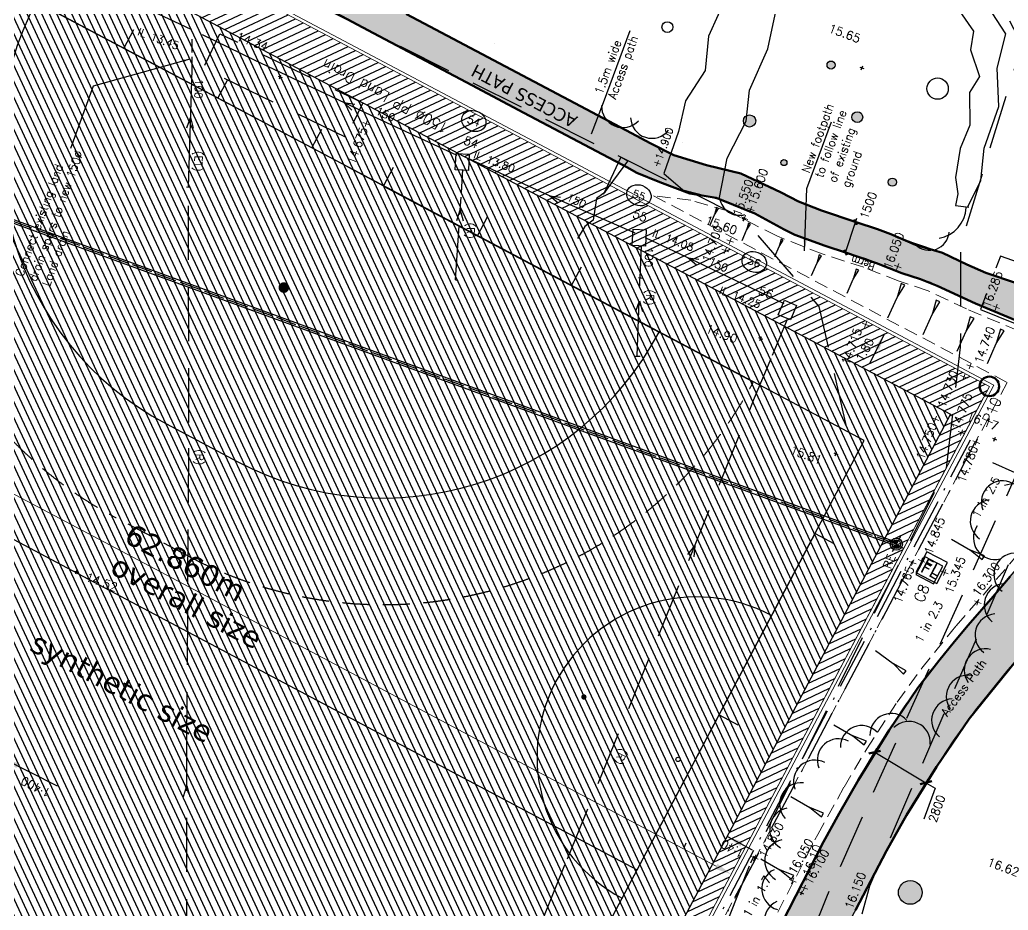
# Model space of a CAD drawing. Header units: millimetres. Extents: x 521005098 to 521837086, y 174609906 to 175681253.
# Drawn here: x 521425923 to 521472310, y 174721978 to 174763741 of the extents above; entities that cross this region are included whole.
import ezdxf
from ezdxf.enums import TextEntityAlignment as Align

# ---------------------------------------------------------------- set-up
doc = ezdxf.new("R2010")
doc.units = ezdxf.units.MM
doc.header["$LTSCALE"] = 200
doc.header["$PDSIZE"] = 200
for name, pattern in [('layout$0$ACAD_ISO02W100', [15, 12, -3]), ('layout$0$ACAD_ISO10W100', [18.5, 12, -3, 0.5, -3]), ('layout$0$DASHED', [19.05, 12.7, -6.35]), ('layout$0$HIDDEN', [9.525, 6.35, -3.175]), ('layout$0$survey$0$DASHED', [19.05, 12.7, -6.35])]:
    doc.linetypes.add(name, pattern=pattern)
for name, color, linetype in [('Gt Hatch', 8, 'Continuous'), ('layout$0$46', 1, 'Continuous'), ('layout$0$5-A-Side', 1, 'Continuous'), ('layout$0$CWAY-CHAN-PAD', 31, 'Continuous'), ('layout$0$ED-STORM', 3, 'Continuous'), ('layout$0$FL', 5, 'Continuous'), ('layout$0$GT Drain text', 3, 'Continuous'), ('layout$0$GT Landdrain', 150, 'layout$0$ACAD_ISO10W100'), ('layout$0$GT0-35TXT', 3, 'Continuous'), ('layout$0$HOCKEY', 7, 'Continuous'), ('layout$0$Kerb', 7, 'Continuous'), ('layout$0$MA-VERT-TP-LINES', 191, 'Continuous'), ('layout$0$PGM-BATTER-FILL', 8, 'Continuous'), ('layout$0$survey$0$DETAIL', 8, 'Continuous'), ('layout$0$survey$0$LEVEL', 8, 'Continuous'), ('layout$0$survey$0$MH_NUMBER', 8, 'Continuous'), ('layout$0$survey$0$SERVICE', 8, 'Continuous'), ('layout$0$survey$0$VEGETATION', 8, 'Continuous')]:
    doc.layers.add(name, color=color, linetype=linetype)
for name, color, linetype, lineweight in [('GT_Nfootpath', 2, 'Continuous', 50), ('layout$0$DIMENSIONS', 7, 'Continuous', 13), ('layout$0$Fenceline', 7, 'Continuous', 13), ('SETTING-OUT', 3, 'Continuous', 50)]:
    doc.layers.add(name, color=color, linetype=linetype, lineweight=lineweight)
doc.styles.add('GT1TO1', font='romans.shx', dxfattribs={"width": 0.95, "height": 2})
doc.styles.add('GT1TO200', font='romans.shx', dxfattribs={"width": 0.95, "height": 400})
doc.styles.add('layout$0$GT1T0250', font='romans.shx', dxfattribs={"width": 0.95, "height": 500})
doc.styles.add('layout$0$GT1TO200', font='romans.shx', dxfattribs={"width": 0.95, "height": 400})
doc.styles.add('layout$0$GTANYHEIGHT', font='romans.shx', dxfattribs={"width": 0.95})
doc.styles.add('layout$0$ROMAN', font='verdana.ttf')
doc.styles.add('layout$0$ROMANS', font='Romans.shx')
doc.styles.add('layout$0$survey$0$ROMANS', font='Romans.shx')
doc.dimstyles.new('GTDIM', dxfattribs={"dimscale": 200, "dimtxt": 400, "dimasz": 2, "dimexe": 1, "dimexo": 1, "dimgap": 1, "dimtad": 2, "dimtih": 1, "dimtoh": 1, "dimdec": 0, "dimzin": 0, "dimdsep": 46, "dimtxsty": 'GT1TO200', "dimblk1": 'OBLIQUE', "dimblk2": 'OBLIQUE', "dimsah": 1, "dimcen": 3.5, "dimclrd": 7, "dimclre": 7, "dimclrt": 3, "dimadec": 0, "dimazin": 0, "dimtfac": 1, "dimtdec": 0, "dimtofl": 0, "dimtmove": 0, "dimatfit": 3, "dimldrblk": 'OBLIQUE', "dimfxl": 1, "dimtolj": 1, "dimtzin": 0, "dimarcsym": 0})
doc.dimstyles.new('layout$0$NOTEARROW', dxfattribs={"dimscale": 250, "dimtxt": 2, "dimasz": 3, "dimexe": 1, "dimexo": 1, "dimgap": 1, "dimtad": 2, "dimtih": 1, "dimtoh": 1, "dimdec": 4, "dimzin": 0, "dimdsep": 46, "dimtxsty": 'layout$0$GTANYHEIGHT', "dimcen": 3.5, "dimclrd": 7, "dimclre": 7, "dimclrt": 3, "dimadec": 0, "dimazin": 0, "dimtfac": 1, "dimtdec": 4, "dimtofl": 0, "dimtmove": 0, "dimatfit": 3, "dimfxl": 1, "dimtolj": 1, "dimtzin": 0, "dimarcsym": 0})

# ---------------------------------------------------------------- blocks, each defined once
blk = doc.blocks.new('layout$0$S')
at = {"layer": 'layout$0$ED-STORM'}
blk.add_lwpolyline([(-0.5, 0.15), (0.001, 0), (-0.5, -0.151)], dxfattribs=at)
blk = doc.blocks.new('layout$0$RP200')
at = {"linetype": 'Continuous'}
h = blk.add_hatch(color=7, dxfattribs=at)
h.paths.add_polyline_path([(-203, 0, 0.315299), (-69, -190, 0.087489), (0, -203), (0, 0)])
h.paths.add_polyline_path([(69, 190, 0.087489), (0, 202), (0, 0), (202, 0, 0.315299)])
at = {"color": 7, "linetype": 'Continuous'}
for p, q in [((0, 405), (0, -405)), ((405, 0), (-405, 0))]:
    blk.add_line(p, q, dxfattribs=at)
at = {"color": 8, "linetype": 'Continuous'}
blk.add_circle((0, 0), 284, dxfattribs=at)
at = {"color": 3, "linetype": 'Continuous'}
blk.add_circle((0, 0), 202, dxfattribs=at)
blk = doc.blocks.new('A$C721B0600')
at = {"layer": 'SETTING-OUT', "color": 7, "const_width": 4.5}
for points in [[(0, 0), (-229, 629)], [(0, 0), (-629, -229)], [(0, 0), (629, 229)], [(0, 0), (229, -629)]]:
    blk.add_lwpolyline(points, dxfattribs=at)
at = {"layer": 'SETTING-OUT', "color": 7}
blk.add_circle((0, 0), 459, dxfattribs=at)
blk = doc.blocks.new('_OBLIQUE')
at = {"color": 0, "linetype": 'ByBlock'}
blk.add_line((-0.5, -0.5), (0.5, 0.5), dxfattribs=at)
blk = doc.blocks.new('*D26')
at = {"layer": 'DEFPOINTS', "color": 0, "transparency": 16777216}
for p in [(521465794, 174728970), (521468451, 174727957), (521468200, 174727536)]:
    blk.add_point(p, dxfattribs=at)
at = {"layer": 'SETTING-OUT', "color": 7, "lineweight": -2, "transparency": 16777216}
for p, q in [((521465897, 174729141), (521466148, 174729563)), ((521466045, 174729391), (521468451, 174727957)), ((521468302, 174727708), (521468553, 174728129)), ((521468879, 174727702), (521468352, 174726256)), ((521468451, 174727957), (521468879, 174727702))]:
    blk.add_line(p, q, dxfattribs=at)
at = {"layer": 'SETTING-OUT', "color": 7, "lineweight": -2, "transparency": 16777216, "xscale": 400, "yscale": 400, "zscale": 400}
for p, rotation in [((521466045, 174729391), 149.2058538081186), ((521468451, 174727957), 329.2058538081187)]:
    blk.add_blockref('_OBLIQUE', p, dxfattribs=dict(at, rotation=rotation))
at = {"layer": 'SETTING-OUT', "color": 3, "transparency": 16777216, "insert": (521468957, 174726748), "char_height": 400, "attachment_point": 5, "rotation": 70, "style": 'GT1TO200'}
blk.add_mtext('\\A1;2800', dxfattribs=at)
blk = doc.blocks.new('*D27')
at = {"layer": 'DEFPOINTS', "color": 0, "transparency": 16777216}
for p in [(521465009, 174754298), (521465147, 174754251), (521464528, 174752874)]:
    blk.add_point(p, dxfattribs=at)
at = {"layer": 'SETTING-OUT', "color": 7, "lineweight": -2, "transparency": 16777216}
for p, q in [((521464667, 174752827), (521465147, 174754251)), ((521465104, 174754266), (521465242, 174754219)), ((521465147, 174754251), (521465211, 174754441)), ((521464623, 174752842), (521464761, 174752795))]:
    blk.add_line(p, q, dxfattribs=at)
at = {"layer": 'SETTING-OUT', "color": 7, "lineweight": -2, "transparency": 16777216, "xscale": 200, "yscale": 200, "zscale": 200}
for p, rotation in [((521465147, 174754251), 71.3430599378584), ((521464667, 174752827), 251.3430599378584)]:
    blk.add_blockref('_OBLIQUE', p, dxfattribs=dict(at, rotation=rotation))
at = {"layer": 'SETTING-OUT', "color": 3, "transparency": 16777216, "insert": (521465747, 174755036), "char_height": 400, "attachment_point": 5, "rotation": 70, "style": 'GT1TO200'}
blk.add_mtext('\\A1;1500', dxfattribs=at)
blk = doc.blocks.new('layout')
at = {"layer": 'layout$0$survey$0$VEGETATION', "linetype": 'Continuous'}
h = blk.add_hatch(color=256, dxfattribs=at)
edge = h.paths.add_edge_path()
edge.add_arc((521463996.8, 174761617), 191, 0, 360)
edge = h.paths.add_edge_path()
edge.add_arc((521465228, 174759174.9), 254.6, 0, 360)
edge = h.paths.add_edge_path()
edge.add_arc((521466870.9, 174756126.1), 191, 0, 360)
edge = h.paths.add_edge_path()
edge.add_arc((521461782.5, 174757043), 143.2, 0, 360)
edge = h.paths.add_edge_path()
edge.add_arc((521460172.1, 174758995.1), 286.5, 0, 360)
h = blk.add_hatch(color=256, dxfattribs=at)
edge = h.paths.add_edge_path()
edge.add_arc((521467713.9, 174722812.7), 557, 0, 360)
at = {"layer": 'layout$0$46', "color": 6, "linetype": 'Continuous', "ltscale": 0.4}
for p, q in [((521467032.5, 174739069.2), (521402913.4, 174762498.9)), ((521467087.4, 174739219.5), (521402968.4, 174762649.2))]:
    blk.add_line(p, q, dxfattribs=at)
at = {"layer": 'layout$0$46', "color": 30, "linetype": 'layout$0$ACAD_ISO02W100', "ltscale": 0.4}
blk.add_line((521467059.9, 174739144.4), (521402940.9, 174762574.1), dxfattribs=at)
at = {"layer": 'layout$0$5-A-Side', "color": 7, "const_width": 125}
blk.add_lwpolyline([(521452450.8, 174731951.5, -1), (521452340.3, 174732010, -1)], format="xyb", close=True, dxfattribs=at)
at = {"layer": 'layout$0$5-A-Side', "color": 7}
blk.add_arc((521457699.8, 174729172.1), 7500, 62.11325, 242.08269, dxfattribs=at)
at = {"layer": 'layout$0$CWAY-CHAN-PAD', "color": 3, "ltscale": 0.4}
for points in [[(521473204.5, 174751216.3), (521471075, 174751936.4), (521469220.2, 174752813.2), (521467833.6, 174753274.6), (521466169.7, 174753923.4), (521464197.3, 174754555), (521462710.2, 174755096.2), (521461272, 174755835.9), (521459759.1, 174756533.8), (521458175.2, 174756921)], [(521473823.1, 174749157.1), (521470512.3, 174750543.3), (521468660.8, 174751418.4), (521467324, 174751863.4), (521465668.1, 174752509), (521463711.9, 174753135.4), (521462194.7, 174753687.6), (521460420.4, 174754652), (521458608.6, 174755395.6), (521457375.9, 174755591.8)], [(521463471.2, 174718728.1), (521466190.7, 174724019.8), (521467377, 174726155.9), (521468384.4, 174727846.3), (521469743.2, 174729929.8), (521470789.8, 174731378.3), (521472312.1, 174733256.3), (521473549.8, 174734660.3), (521475414.9, 174736846.5), (521477197, 174739398.1), (521478088, 174741183), (521478646.8, 174742966.9), (521478861.1, 174744779.3), (521478749.3, 174746437.8), (521478346.2, 174748004.9), (521477766.2, 174748899.5), (521476974.3, 174750324.6), (521473204.5, 174751216.3)], [(521460980.9, 174720007.9), (521463720.9, 174725339.8), (521464949.9, 174727552.7), (521466008.2, 174729328.4), (521467434.5, 174731515.3), (521468565.7, 174733081.1), (521470173.4, 174735064.5), (521471434.4, 174736494.9), (521473196.9, 174738560.7), (521474783.6, 174740832.7), (521475482.9, 174742233.5), (521475896.8, 174743554.9), (521476050, 174744850.1), (521475973.1, 174745991.1), (521475827.4, 174746557.3)]]:
    blk.add_lwpolyline(points, dxfattribs=at)
at = {"layer": 'layout$0$CWAY-CHAN-PAD', "color": 3}
for points in [[(521448719.3, 174761551, 15104.9), (521448495.3, 174761669, 15100.9), (521447612.3, 174762137, 15085.9), (521446728.3, 174762605, 15070.9), (521445844.3, 174763073, 15055.9), (521444961.3, 174763542, 15040.9), (521444077.3, 174764010, 15025.9), (521443193.3, 174764478, 15010.9), (521442309.3, 174764946, 14995.9), (521441426.3, 174765414, 14980.9), (521440542.3, 174765882, 14965.9), (521439658.3, 174766350, 14950.9), (521438775.3, 174766818, 14935.9), (521437891.3, 174767286, 14920.9), (521437007.3, 174767754, 14903.9), (521436124.3, 174768222, 14882.9), (521435240.3, 174768691, 14857.9), (521434778.9, 174768935.3, 14842.2)], [(521448399, 174760004.8, 15155), (521447818, 174760312.8, 15145), (521446934, 174760780.8, 15130), (521446050, 174761248.8, 15115), (521445167, 174761716.8, 15100), (521444283, 174762184.8, 15085), (521443399, 174762652.8, 15070), (521442516, 174763120.8, 15055), (521441632, 174763588.8, 15040), (521440748, 174764056.8, 15025), (521439865, 174764524.8, 15010), (521438981, 174764992.8, 14995), (521438097, 174765461.8, 14980), (521437214, 174765929.8, 14965), (521436330, 174766397.8, 14948), (521435446, 174766865.8, 14927), (521434562, 174767333.8, 14902), (521433992.3, 174767635.8, 14882.6)], [(521458175.2, 174756921, 0), (521458175.2, 174756921, 0), (521456915.4, 174757274.3, 15381), (521456396.5, 174757483.5, 15337), (521455513.5, 174757951.5, 15296), (521454629.5, 174758420.5, 15259), (521453745.5, 174758888.5, 15226), (521452862.5, 174759356.5, 15197), (521451978.5, 174759824.5, 15171), (521451094.5, 174760292.5, 15149), (521450211.5, 174760760.5, 15131), (521449327.5, 174761228.5, 15115), (521448667.5, 174761578.5, 15104)], [(521457375.9, 174755591.8, 0), (521457375.9, 174755591.8, 0), (521456521.4, 174755902.8, 15426), (521455531.9, 174756305, 15382), (521454887, 174756567.8, 15341), (521454003, 174757035.8, 15304), (521453120, 174757503.8, 15271), (521452236, 174757971.8, 15242), (521451352, 174758439.8, 15216), (521450469, 174758907.8, 15194), (521449585, 174759375.8, 15176), (521448701, 174759843.8, 15160), (521448399, 174760004.8, 15155)]]:
    blk.add_polyline3d(points, dxfattribs=at)
at = {"layer": 'layout$0$DIMENSIONS'}
for p, q in [((521404465.1, 174752707.9), (521458603.5, 174724040.6)), ((521471146.2, 174746018), (521459123.4, 174723312.7))]:
    blk.add_line(p, q, dxfattribs=at)
blk.add_solid([(521458665.9, 174724158.4), (521458541.2, 174723922.8), (521459310.5, 174723666.2)], dxfattribs=at)
at = {"layer": 'layout$0$ED-STORM', "linetype": 'layout$0$DASHED'}
for points in [[(521433961.9, 174763286.1), (521429624.4, 174765328.5), (521422470.8, 174768737.3), (521413586.2, 174773017.9), (521413571.4, 174773025.1)], [(521446647.5, 174755628.4), (521446718.8, 174756711.5)], [(521433687.3, 174708097.8), (521433763.4, 174716152.3), (521433762.9, 174729671.7), (521433859.4, 174744859.8), (521433836.5, 174755885)], [(521446366.8, 174751538.7), (521446580.1, 174754603.7), (521446634.3, 174755427.3)], [(521455016.2, 174751244.5), (521455028.9, 174751585.2)], [(521454895.1, 174747983.7), (521455009.6, 174751067.6)], [(521461242.3, 174748003.6), (521461952.6, 174749706.1)], [(521440094.4, 174696133.5), (521443323.8, 174704023.5), (521447653.4, 174714697.1), (521451623.2, 174724388.1), (521455892.1, 174734851.4), (521460407.7, 174746003.4), (521461180.4, 174747855.4)]]:
    blk.add_lwpolyline(points, dxfattribs=at)
at = {"layer": 'layout$0$ED-STORM'}
for points in [[(521446444.2, 174757380), (521442713.2, 174759113.8), (521436944.5, 174761842.6), (521434493.1, 174763037.5)], [(521434012.5, 174762201.5), (521434014.8, 174762839.3)], [(521433836.5, 174755885), (521433836.5, 174755909.7), (521434009.5, 174761391.5), (521434011.7, 174761997.8)], [(521454802.5, 174753730.4), (521450744.8, 174755502.7), (521446963.8, 174757233.1)], [(521433754.5, 174755907.2), (521433934.1, 174755895.6)], [(521455028.9, 174751585.2), (521455030.1, 174751618.3), (521455099, 174753151.1)], [(521461796.6, 174750417.8), (521458011.5, 174752225.5), (521455283.5, 174753521.9)], [(521446373.3, 174751541.7), (521446494.8, 174751518.9)], [(521454960.3, 174751649.3), (521455178.2, 174751623.7)], [(521454814.4, 174747970), (521455039.1, 174747963.4)]]:
    blk.add_lwpolyline(points, dxfattribs=at)
for centre in [(521447232.2, 174758992.5), (521454980.9, 174755510), (521460390.5, 174752380.9)]:
    blk.add_ellipse(centre, major_axis=(546.6, -203.5), ratio=0.8266745, dxfattribs=at)
at = {"layer": 'layout$0$Fenceline'}
for p, q in [((521415812.2, 174776167.1), (521451960.1, 174757026.1)), ((521415874.5, 174775964.3), (521448069.5, 174758916.5)), ((521448069.5, 174758916.5), (521455193.3, 174755144.3)), ((521451960.1, 174757026.1), (521471629.8, 174746610.7)), ((521471629.8, 174746610.7), (521446664, 174699462.6)), ((521471427, 174746548.3), (521423957, 174656900.8))]:
    blk.add_line(p, q, dxfattribs=at)
at = {"layer": 'layout$0$Fenceline', "linetype": 'layout$0$HIDDEN', "ltscale": 0.5}
blk.add_line((521472258.8, 174746730.2), (521447620, 174700199.6), dxfattribs=at)
for points in [[(521473668.6, 174748788.2), (521470349.5, 174750177.8), (521468511.6, 174751046.5), (521467188.1, 174751487), (521465534.3, 174752131.9), (521463582.4, 174752756.8), (521461446.6, 174753601.5), (521459134.9, 174754780.1), (521457410, 174755276), (521455668.6, 174755484.7), (521472258.8, 174746730.2)], [(521460625.1, 174720190.8), (521463368.1, 174725528.3), (521464603.2, 174727752.2), (521465668.7, 174729540.1), (521467104.6, 174731741.8), (521468248, 174733324.3), (521469867.9, 174735322.8), (521471132.2, 174736757), (521472880, 174738805.6), (521474438.9, 174741037.7), (521475110.7, 174742383.5), (521475504, 174743638.9), (521475648.4, 174744860.2), (521475576.5, 174745927.3), (521475440, 174746457.7)]]:
    blk.add_lwpolyline(points, dxfattribs=at)
at = {"layer": 'layout$0$Fenceline'}
blk.add_lwpolyline([(521455193.3, 174755144.3), (521471427, 174746548.3)], dxfattribs=at)
at = {"layer": 'layout$0$FL', "color": 3}
for points in [[(521468954.1, 174737309.2), (521469460.4, 174738285.8), (521468483.8, 174738792), (521467977.5, 174737815.4)], [(521467979.5, 174737727.5), (521468808, 174737288.8), (521469246.7, 174738117.3), (521468418.2, 174738556)]]:
    blk.add_lwpolyline(points, close=True, dxfattribs=at)
at = {"layer": 'layout$0$GT Landdrain'}
for p, q in [((521447167.3, 174699760.8), (521470544.8, 174744043.4)), ((521447388.4, 174699644), (521470765.9, 174743926.7))]:
    blk.add_line(p, q, dxfattribs=at)
at = {"layer": 'layout$0$HOCKEY'}
for p, q in [((521441311, 174756837.6), (521417069.7, 174769673.7)), ((521441311, 174756837.6), (521417073.3, 174769671.9)), ((521439623, 174757731.4), (521422275, 174766917.4)), ((521439623, 174757731.4), (521426693.8, 174764577.6)), ((521430803.2, 174762401.6), (521431271.2, 174763285.4)), ((521441311, 174756837.6), (521430803.2, 174762401.6)), ((521435221.9, 174760061.8), (521435689.9, 174760945.6)), ((521441311, 174756837.6), (521435221.9, 174760061.8)), ((521439623, 174757731.4), (521440091, 174758615.1)), ((521441311, 174756837.6), (521439623, 174757731.4)), ((521441311, 174756837.6), (521451818.7, 174751273.5)), ((521441311, 174756837.6), (521447400, 174753613.3)), ((521465552.2, 174744001.4), (521441311, 174756837.6)), ((521442998.9, 174755943.8), (521443466.9, 174756827.5)), ((521442998.9, 174755943.8), (521455928.2, 174749097.5)), ((521442998.9, 174755943.8), (521460346.9, 174746757.7)), ((521447400, 174753613.3), (521447868, 174754497.1)), ((521451818.7, 174751273.5), (521452286.7, 174752157.3)), ((521406409.6, 174749541.9), (521430650.8, 174736705.8)), ((521432776.7, 174744802.1), (521436152.7, 174743014.5)), ((521444157, 174703596.4), (521465552.2, 174744001.4)), ((521444157, 174703596.4), (521463249.8, 174739653.3)), ((521463249.8, 174739653.3), (521464133.6, 174739185.4)), ((521430650.8, 174736705.8), (521454892.1, 174723869.6)), ((521444157, 174703596.4), (521458743.4, 174731142.8)), ((521458743.4, 174731142.8), (521459627.1, 174730674.9))]:
    blk.add_line(p, q, dxfattribs=at)
at = {"layer": 'layout$0$HOCKEY', "linetype": 'layout$0$HIDDEN'}
blk.add_line((521433812.9, 174738595.8), (521430436.9, 174740383.4), dxfattribs=at)
at = {"layer": 'layout$0$HOCKEY', "const_width": 250}
blk.add_lwpolyline([(521438374.5, 174751292, 1), (521438257.5, 174751071.1, 1)], format="xyb", close=True, dxfattribs=at)
at = {"layer": 'layout$0$HOCKEY', "linetype": 'layout$0$HIDDEN'}
for centre, start, end in [((521439623, 174757731.4), 152.09797, 242.09797), ((521442998.9, 174755943.8), 242.09797, 332.09797)]:
    blk.add_arc(centre, 19630, start, end, dxfattribs=at)
at = {"layer": 'layout$0$HOCKEY'}
for centre, start, end in [((521439623, 174757731.4), 152.09797, 242.09797), ((521442998.9, 174755943.8), 242.09797, 332.09797)]:
    blk.add_arc(centre, 14630, start, end, dxfattribs=at)
at = {"layer": 'layout$0$Kerb'}
blk.add_lwpolyline([(521415822.4, 174773728.9), (521469607.3, 174745248.8), (521424009.2, 174659136.2), (521370224.2, 174687616.4)], close=True, dxfattribs=at)
at = {"layer": 'layout$0$MA-VERT-TP-LINES', "color": 191}
for p, q in [((521448193.5, 174762645, 15104), (521448193.5, 174762645)), ((521457030.6, 174757964.1, 15435), (521457030.6, 174757964.1)), ((521470260.3, 174750897.4, 16185), (521470260.3, 174750897.4))]:
    blk.add_line(p, q, dxfattribs=at)
at = {"layer": 'layout$0$PGM-BATTER-FILL', "color": 7}
for points in [[(521458318.9, 174754125.1, -286), (521458526.4, 174754596.8, -114.5), (521458710.8, 174754890.8, 0), (521458619.4, 174754931.2, 0), (521458526.4, 174754596.8, -114.5)], [(521459819.9, 174753396.7, -286), (521460027.5, 174753868.3, -114.5), (521460211.9, 174754162.3, 0), (521460120.5, 174754202.8, 0), (521460027.5, 174753868.3, -114.5)], [(521461352.2, 174752637.8, -286), (521461559.7, 174753109.5, -114.5), (521461744.1, 174753403.4, 0), (521461652.7, 174753443.9, 0), (521461559.7, 174753109.5, -114.5)], [(521463072.4, 174751748.4, -343.2), (521463321.5, 174752314.4, -137.4), (521463542.8, 174752667.2, 0), (521463433.1, 174752715.7, 0), (521463321.5, 174752314.4, -137.4)], [(521464748.4, 174750921.7, -400.4), (521465039, 174751582.1, -160.3), (521465297.2, 174751993.6, 0), (521465169.2, 174752050.2, 0), (521465039, 174751582.1, -160.3)], [(521466667.4, 174749769.2, -572), (521467090.7, 174750708.9, -229), (521467464.6, 174751293.6, 0), (521467282.5, 174751376.1, 0), (521467090.7, 174750708.9, -229)], [(521468314.3, 174748983.8, -572), (521468735.3, 174749924.5, -229), (521469107.8, 174750510.1, 0), (521468925.5, 174750592.2, 0), (521468735.3, 174749924.5, -229)], [(521469912.1, 174748197.8, -572), (521470333.1, 174749138.5, -229), (521470705.6, 174749724.1, 0), (521470523.3, 174749806.2, 0), (521470333.1, 174749138.5, -229)], [(521471330.6, 174747624, -572), (521471751.6, 174748564.8, -229), (521472124.1, 174749150.4, 0), (521471941.8, 174749232.4, 0), (521471751.6, 174748564.8, -229)], [(521471576.3, 174742971.7, -572), (521472625.3, 174742514.4, -229), (521473670.3, 174741871, 0), (521473824.9, 174742242.7, 0), (521472625.3, 174742514.4, -229)], [(521469654.9, 174739375.5, -572), (521470547.2, 174738859.6, -229), (521471091.2, 174738428.6, 0), (521471191.6, 174738601.5, 0), (521470547.2, 174738859.6, -229)], [(521466087.9, 174734165.1, -572), (521466908.8, 174733541.9, -229), (521467394.8, 174733046.4, 0), (521467516, 174733205.4, 0), (521466908.8, 174733541.9, -229)], [(521464120.3, 174730679.3, -4340), (521465012.6, 174730163.4, -3997), (521465556.6, 174729732.4, -3768), (521465657, 174729905.3, -3768), (521465012.6, 174730163.4, -3997)], [(521462110.4, 174727309.8, -4340), (521463002.6, 174726793.9, -3997), (521463546.6, 174726362.9, -3768), (521463647.1, 174726535.8, -3768), (521463002.6, 174726793.9, -3997)], [(521460705.6, 174724381.7, -4340), (521461597.9, 174723865.8, -3997), (521462141.9, 174723434.8, -3768), (521462242.3, 174723607.7, -3768), (521461597.9, 174723865.8, -3997)]]:
    blk.add_polyline3d(points, dxfattribs=at)
at = {"layer": 'layout$0$survey$0$DETAIL', "linetype": 'layout$0$survey$0$DASHED', "flags": 128}
for points in [[(521447950.7, 174861174.8), (521443307.6, 174843072.3), (521447912.9, 174832365.5), (521457487.5, 174825108.8), (521462425.9, 174818160.3), (521464018, 174813695.1), (521465391.8, 174805449.9), (521465674.4, 174803279.3), (521466315.2, 174793616.9), (521467613.8, 174780683.5), (521469669.6, 174773601.3), (521470248.6, 174767739.4), (521472943.9, 174762585.3), (521470071, 174753193), (521470061.4, 174748387.3), (521469385.4, 174742676.9), (521460221.3, 174724191.9)], [(521464718, 174744672.5), (521463433, 174750300.6), (521459902.6, 174754407), (521440382.5, 174764192.2), (521423473.2, 174772518.7)], [(521473777, 174752015.6), (521471946.4, 174752651.1), (521471011.4, 174750159.9), (521472806.4, 174749422.7)], [(521474824.2, 174747188.6), (521463779, 174722594.1), (521453413.4, 174696780.8), (521445105.6, 174672362.2), (521442396.1, 174661510)], [(521475645.6, 174691023.2), (521469656, 174693676.4), (521466080.3, 174695347.3), (521464578.7, 174695414.3), (521462892, 174693926.2), (521461550.2, 174691529), (521459349.3, 174689942.5), (521456561.2, 174689959.9), (521454858.8, 174691119.8), (521460316.8, 174702774.7), (521465811.4, 174723125.7), (521472596.9, 174738823.8), (521473348.1, 174741183.1), (521474209.2, 174744545.6), (521474824.2, 174747188.6)], [(521460159.9, 174724047.4), (521449794.3, 174698234), (521441413.5, 174673618.4), (521438612.2, 174662454.8), (521438669.9, 174655553.6)]]:
    blk.add_lwpolyline(points, dxfattribs=at)
blk.add_lwpolyline([(521441245.1, 174758222.5), (521434535.5, 174761460.4), (521435317.8, 174763081.5), (521442027.4, 174759843.6)], close=True, dxfattribs=at)
at = {"layer": 'layout$0$survey$0$DETAIL', "flags": 128}
blk.add_lwpolyline([(521453319.9, 174755560.6), (521454462.2, 174757103), (521454134.2, 174757298.6)], close=True, dxfattribs=at)
blk.add_lwpolyline([(521453411.6, 174755684.4), (521453395.8, 174755657.8), (521452991.2, 174755352.4), (521452838.1, 174754349.9), (521452433.4, 174754044.2), (521452094.1, 174753475.4)], dxfattribs=at)
at = {"layer": 'layout$0$survey$0$DETAIL', "linetype": 'Continuous'}
blk.add_circle((521468994.9, 174760512), 500, dxfattribs=at)
at = {"layer": 'layout$0$survey$0$LEVEL', "flags": 128}
for points in [[(521465350.9, 174761522.7), (521465538.3, 174761452.9)], [(521465409.7, 174761394.1), (521465479.5, 174761581.5)], [(521438053.2, 174761101.7), (521438240.7, 174761031.9)], [(521438112.1, 174760973.1), (521438181.9, 174761160.5)], [(521459867.7, 174754313.3), (521459937.5, 174754500.7)], [(521459808.9, 174754441.9), (521459996.3, 174754372.1)], [(521460595.3, 174748832), (521460782.7, 174748762.2)], [(521460654.1, 174748703.4), (521460723.9, 174748890.8)], [(521471578.3, 174744113), (521471765.7, 174744043.2)], [(521471637.1, 174743984.4), (521471706.9, 174744171.8)], [(521464130.2, 174743424.6), (521464317.7, 174743354.8)], [(521464189.1, 174743296), (521464258.9, 174743483.4)], [(521428494.4, 174737884.6), (521428681.8, 174737814.8)], [(521428553.2, 174737756), (521428623, 174737943.4)], [(521457124.8, 174724954), (521457194.6, 174725141.5)], [(521462520, 174722822.9), (521462707.5, 174722753.1)], [(521462578.9, 174722694.3), (521462648.7, 174722881.7)]]:
    blk.add_lwpolyline(points, dxfattribs=at)
at = {"layer": 'layout$0$survey$0$SERVICE', "linetype": 'Continuous', "flags": 128}
for points in [[(521446981, 174756672.7), (521446361.5, 174756699.7), (521446395, 174757469), (521447014.5, 174757442)], [(521455287.6, 174753125.6), (521454668.2, 174753152.5), (521454701.7, 174753921.8), (521455321.1, 174753894.8)], [(521462093.1, 174749664.6), (521461520.6, 174749902.8), (521461804.9, 174750586), (521462377.3, 174750347.8)]]:
    blk.add_lwpolyline(points, close=True, dxfattribs=at)
at = {"layer": 'layout$0$survey$0$SERVICE', "linetype": 'Continuous'}
blk.add_circle((521456814.9, 174729051.3), 100, dxfattribs=at)
at = {"layer": 'layout$0$survey$0$VEGETATION', "linetype": 'Continuous', "flags": 128}
for points in [[(521470406.7, 174754960.8), (521471018.1, 174756206.8), (521471186.8, 174757715.9), (521471866.5, 174759673.4), (521471797.3, 174761467.6), (521472202.9, 174763084.9), (521471358.7, 174764381.8)], [(521459152.2, 174764997.1), (521458251.7, 174762974.5), (521458094, 174761363), (521457170.4, 174759938.6), (521456829, 174758493.7), (521456149.3, 174756536.3), (521457040.7, 174755762.3), (521458745.3, 174755324), (521459117.8, 174757248.5), (521460008.4, 174758980.1), (521460161, 174760446), (521461029.4, 174762382.3), (521461567.6, 174764883.7)], [(521470038.5, 174764136.5), (521470677, 174763211), (521470544.4, 174762327.1), (521470968.1, 174761088.6), (521470490.2, 174760333.2), (521470510.2, 174758803), (521470049.4, 174757697.4), (521469842.5, 174756349.8), (521469946.9, 174755574.1), (521469840.5, 174755024.3), (521470457.9, 174754952.9)]]:
    blk.add_lwpolyline(points, dxfattribs=at)
at = {"layer": 'layout$0$survey$0$VEGETATION', "linetype": 'Continuous'}
for centre, radius in [((521456315.7, 174763398.1), 254.6), ((521463996.8, 174761617), 191), ((521460172.1, 174758995.1), 286.5), ((521465228, 174759174.9), 254.6), ((521461782.5, 174757043), 143.2), ((521466870.9, 174756126.1), 191), ((521467713.9, 174722812.7), 557)]:
    blk.add_circle(centre, radius, dxfattribs=at)
for centre, radius, start, end in [((521454225, 174759682.3), 1000, 177.65184, 316.92358), ((521455589.5, 174759181.2), 1000, 182.42918, 321.70091), ((521459694.3, 174755496.7), 926.3, 188.1502, 285.96079), ((521468788.9, 174755026.7), 1557.8, 280.36006, 356.60302), ((521468611.6, 174753867.2), 936.9, 226.2184, 354.58184), ((521472048.7, 174741117.3), 1000, 61.8542, 201.12593), ((521472707.1, 174739881.3), 2097.2, 44.42074, 105.68918), ((521471528.8, 174740227.1), 1000, 96.527, 235.79873), ((521471676.9, 174739430), 1000, 145.26218, 284.53391), ((521472633.9, 174737725), 1000, 92.73548, 232.00721), ((521472179.4, 174736294.9), 1000, 92.73548, 232.00721), ((521471751.5, 174734876.6), 1000, 94.34246, 233.61419), ((521471247.1, 174733241.8), 1000, 76.19682, 215.46855), ((521470404.3, 174732000.3), 1000, 76.19682, 215.46855), ((521469716, 174730887.5), 1000, 91.88375, 231.15548), ((521466822.3, 174730205.7), 1000, 42.57051, 181.84224), ((521465433, 174729638.6), 1000, 42.57051, 181.84224), ((521467652.2, 174729833.9), 1000, 355.54507, 134.8168), ((521464349.5, 174729017.9), 1000, 62.28085, 201.55258), ((521463232.9, 174728015.5), 1000, 62.28085, 201.55258), ((521462581.2, 174726956.3), 1000, 82.81183, 222.08356), ((521462115.4, 174725780.4), 1000, 101.44442, 240.71615), ((521461882.7, 174724298), 1000, 101.44442, 240.71615), ((521461744.7, 174722973.2), 1000, 115.15562, 254.42735), ((521461870.1, 174721477.8), 1000, 115.15562, 254.42735)]:
    blk.add_arc(centre, radius, start, end, dxfattribs=at)
at = {"layer": 'layout$0$46', "color": 6, "ltscale": 0.4, "rotation": 61.24273223335693}
blk.add_blockref('layout$0$RP200', (521467059.9, 174739144.4), dxfattribs=at)
at = {"layer": 'layout$0$ED-STORM', "linetype": 'Continuous'}
for p, xscale, yscale, zscale, rotation in [((521441127.9, 174759863.7), 1000.000000023483, 1000, 1000, 153.4906227128781), ((521433939, 174759158.7), 999.9999999979246, 999.9999999979246, 999.9999999979246, 86.96176904136038), ((521450787.4, 174755484), 999.9999999914787, 999.9999999914787, 999.9999999914787, 156.4628641925057), ((521446594.4, 174754821.1), 1000.000000013495, 1000, 1000, 87.94886773378114), ((521457277.8, 174752574.2), 1000.000000006155, 1000.000000006155, 1000.000000006155, 155.9962943161653), ((521455000.2, 174750564.5), 999.9999999878398, 1000, 1000, 89.03313366353949), ((521457602.1, 174739074.5), 999.9999999861755, 1000, 1000, 68.30439077621247), ((521433763, 174727807.2), 1000.000000014213, 1000, 1000, 89.54304245458658)]:
    blk.add_blockref('layout$0$S', p, dxfattribs=dict(at, xscale=xscale, yscale=yscale, zscale=zscale, rotation=rotation))
at = {"layer": 'layout$0$DIMENSIONS', "char_height": 1000, "attachment_point": 5, "rotation": 332.09797, "style": 'layout$0$ROMAN'}
for s, insert in [('62.860m', (521433689.8, 174738277.1)), ('overall size', (521433749.3, 174736442.1)), ('synthetic size', (521430651.4, 174732307))]:
    blk.add_mtext(s, dxfattribs=dict(at, insert=insert))
at = {"layer": 'layout$0$ED-STORM', "linetype": 'Continuous', "style": 'layout$0$ROMANS'}
for s, rotation, p in [('IL 13.45', 339.57696, (521431386.7, 174762933.7)), ('100', 268.02581, (521434049.8, 174760977.5)), ('150', 334.46379, (521442543.8, 174759244.5)), ('(ET)', 268.02581, (521434034.3, 174757601.9)), ('IL 13.80', 339.57696, (521447151, 174757170.7)), ('150', 334.46379, (521451513.2, 174755188.1)), ('(R)', 268.02581, (521446808.4, 174754239)), ('IL 14.08', 339.57696, (521455542.6, 174753488.6)), ('100', 268.02581, (521455173.9, 174753072)), ('150', 334.46379, (521458168, 174752192.5)), ('(R)', 268.02581, (521455222.9, 174751105.8)), ('IL 14.25', 339.57696, (521458687.3, 174750804.7)), ('(R)', 268.02581, (521434087.7, 174743613.4)), ('(R)', 242.23609, (521454064.8, 174729644.2))]:
    blk.add_text(s, height=360, rotation=rotation, dxfattribs=at).set_placement(p, align=Align.BOTTOM_LEFT)
at = {"layer": 'layout$0$ED-STORM', "style": 'layout$0$ROMANS'}
for s, p in [('54', (521447232.2, 174758992.5)), ('55', (521454980.9, 174755510)), ('56', (521460390.5, 174752380.9))]:
    blk.add_text(s, height=360, rotation=339.57696, dxfattribs=at).set_placement(p, align=Align.MIDDLE_CENTER)
at = {"layer": 'layout$0$FL', "color": 3, "style": 'layout$0$GT1T0250', "width": 0.95}
blk.add_text('C8', height=500, rotation=68.29597, dxfattribs=at).set_placement((521468325.6, 174736365.5))
at = {"layer": 'layout$0$FL', "color": 3, "char_height": 562.5, "width": 937.5, "attachment_point": 1, "rotation": 332.09797, "style": 'layout$0$ROMAN'}
for insert in [(521468402.6, 174738374.6), (521468482.5, 174738524.4)]:
    blk.add_mtext('FL', dxfattribs=dict(at, insert=insert))
at = {"layer": 'layout$0$GT Drain text', "attachment_point": 1, "style": 'layout$0$GT1TO200'}
for s, insert, char_height, width, rotation in [('1.5m wide Access path', (521452880.2, 174760345.9), 400, 4589.542, 70), ('Berm', (521465976.3, 174751976.6), 342, 5989.429, 162.07237)]:
    blk.add_mtext(s, dxfattribs=dict(at, insert=insert, char_height=char_height, width=width, rotation=rotation))
at = {"layer": 'layout$0$GT0-35TXT', "ltscale": 0.4, "style": 'layout$0$GT1T0250', "width": 0.95}
blk.add_text('150%%c PP Land Drain', height=500, rotation=151.78896, dxfattribs=at).set_placement((521446086.5, 174758814.2))
at = {"layer": 'layout$0$GT0-35TXT', "style": 'layout$0$GT1TO200', "width": 0.95}
for s, height, rotation, p in [('+14.900', 350, 69.57696, (521455929.2, 174756791.1)), ('1:80', 400, 60.9142, (521465477.6, 174747670.7)), (' Access Path', 400, 53.44397, (521469289.3, 174730830.5)), ('1:400', 400, 154.38466, (521427425, 174727626.5)), ('1:40', 400, 151.62446, (521459964.3, 174724769.3))]:
    blk.add_text(s, height=height, rotation=rotation, dxfattribs=at).set_placement(p)
at = {"layer": 'layout$0$GT0-35TXT', "color": 3, "style": 'layout$0$GT1TO200', "width": 0.95}
blk.add_text('+15.600', height=400, rotation=70.52463, dxfattribs=at).set_placement((521460312.6, 174754591.1))
at = {"layer": 'layout$0$GT0-35TXT', "attachment_point": 1, "style": 'layout$0$GT1TO200'}
for s, insert, char_height, width, rotation in [('{\\fVerdana|b0|i0|c0|p34;ACCESS PATH}', (521451868.9, 174758646.2), 600, 20360.17, 152.57696), ('New footpath to follow line of existing ground ', (521462596.1, 174756661), 400, 4125.568, 70), ('Connect existing land drain spurs to new 150%%c Land drain', (521425694.4, 174751801.1), 400, 7566.505, 70), ('RE', (521466423, 174738101.3), 400, 3992.718, 69.57696)]:
    blk.add_mtext(s, dxfattribs=dict(at, insert=insert, char_height=char_height, width=width, rotation=rotation))
at = {"layer": 'layout$0$GT0-35TXT', "color": 3, "char_height": 400, "width": 20360.17, "attachment_point": 1, "style": 'layout$0$GT1TO200'}
for s, insert, rotation in [('14.675+', (521441263.5, 174757070.2), 69.58), ('15.550', (521459364.2, 174754625.5), 69.58), ('+', (521459642.9, 174754319.9), 69.57696), ('14.700', (521457923.8, 174752469.8), 69.58), ('16.050', (521466435.2, 174752140.6), 69.58), ('+', (521458973.7, 174753245.4), 69.57696), ('+', (521458749, 174752801.2), 69.57696), ('+', (521466835.9, 174752047.7), 69.57696), ('16.285', (521471064.6, 174750322.3), 69.58), ('+', (521471455.4, 174750139.5), 69.57696), ('+', (521465332.4, 174749331.9), 69.57696), ('14.715', (521464457.8, 174747650.9), 69.58), ('14.740', (521470704.7, 174747710.6), 69.58), ('+', (521470233, 174747384.9), 69.57696), ('14.730', (521468978.8, 174745652.1), 69.58), ('+', (521469950.6, 174746877.1), 69.57696), ('14.775', (521469633.6, 174744602), 69.58), ('14.750+', (521467973.8, 174743209.7), 69.58), ('+', (521469831.9, 174744259.4), 69.57696), ('14.780+', (521469897.1, 174742134.3), 69.58), ('1 in 2.5', (521470586.9, 174740524.6), 60.9546), ('14.845', (521468356, 174738779.5), 69.58), ('14.765+', (521466914.9, 174736479.2), 69.58), ('+', (521467952.3, 174738245.9), 69.57696), ('15.345', (521469319.6, 174736930.7), 69.58), ('16.300', (521470594.5, 174736893.2), 54.61597), ('+', (521469042.1, 174737696.6), 69.57696), ('1 in 2.3', (521467900.6, 174734678.1), 60.9546), ('+', (521470599.2, 174736309.9), 69.57696), ('14.830', (521460582.3, 174724581.1), 60.9546), ('16.050', (521461970.1, 174723818.1), 60.9546), ('+', (521460126.6, 174724313.2), 69.57696), ('16.100', (521462714.6, 174723323.4), 60.9546), ('1 in 1.7', (521459841.7, 174721802.7), 60.9546), ('+', (521461902.8, 174723236.4), 69.57696), ('16.150', (521464631.2, 174722134.9), 69.20099), ('+', (521462452.2, 174722902.2), 69.57696)]:
    blk.add_mtext(s, dxfattribs=dict(at, insert=insert, rotation=rotation))
at = {"layer": 'layout$0$survey$0$LEVEL', "style": 'layout$0$survey$0$ROMANS'}
for s, rotation, p in [('15.65', 339.57696, (521463838.8, 174763183.6)), ('14.34', 339.57696, (521436043.6, 174762799.2)), ('15.60', 339.57696, (521458051, 174754184.4)), ('14.90', 339.57696, (521458065.1, 174749098.8)), ('16.17', 339.57696, (521470310.9, 174745008.1)), ('15.81', 339.57696, (521462035.1, 174743417.5)), ('14.52', 339.57696, (521428974.5, 174737445.8)), ('16.10', 69.57696, (521463021.6, 174723521.8)), ('16.62', 339.57696, (521471288.7, 174724083))]:
    blk.add_text(s, height=400, rotation=rotation, dxfattribs=at).set_placement(p)
at = {"layer": 'layout$0$survey$0$MH_NUMBER', "linetype": 'Continuous', "style": 'layout$0$survey$0$ROMANS'}
for s, p in [('54', (521446715.5, 174757929.6)), ('55', (521454643.7, 174754486.6)), ('56', (521460545.3, 174750877.7))]:
    blk.add_text(s, height=400, rotation=339.57696, dxfattribs=at).set_placement(p)
at = {"layer": 'layout$0$GT Drain text'}
blk.add_leader([(521452761.4, 174758394.3), (521453320.4, 174759867.9), (521454574.6, 174763230.8)], dimstyle='layout$0$NOTEARROW', dxfattribs=at)
at = {"layer": 'layout$0$GT0-35TXT', "color": 6, "ltscale": 0.4}
blk.add_leader([(521433896.9, 174761895.5), (521429364, 174760630.5), (521428301.1, 174757710.4)], dimstyle='layout$0$NOTEARROW', override={"dimscale": 100, "dimgap": 1, "dimtad": 0}, dxfattribs=at)
at = {"layer": 'layout$0$GT0-35TXT'}
for points in [[(521462754.5, 174752905.6), (521462858.2, 174755835.6), (521464010.2, 174758949.9)], [(521466492.8, 174748984), (521465800.8, 174747619.5)], [(521425148.8, 174729094.2), (521427679.7, 174727810.7)], [(521459136, 174725430.2), (521460296.9, 174724811.8)]]:
    blk.add_leader(points, dimstyle='layout$0$NOTEARROW', dxfattribs=at)

msp = doc.modelspace()

# ---------------------------------------------------------------- hatches: boundary and pattern name
at = {"layer": 'Gt Hatch'}
h = msp.add_hatch(dxfattribs=at)
h.set_pattern_fill('ANSI31', color=8, scale=100, angle=90, style=0)
h.set_pattern_definition([(205, (0, 0), (134.1812981, -287.75272238), [])])
h.paths.add_polyline_path([(521370224.23877, 174687616.36338), (521415822.36999, 174773728.87136), (521469607.33751, 174745248.75779), (521424009.20629, 174659136.24982)], flags=16)
h.paths.add_polyline_path([(521368404.56748, 174686316.82639), (521415874.54316, 174775964.33058), (521471427.0088, 174746548.29478), (521423957.03311, 174656900.79059)])
h = msp.add_hatch(dxfattribs=at)
h.set_pattern_fill('ANSI31', color=80, scale=100, style=0)
h.set_pattern_definition([(115, (0, 0), (-287.75272238, -134.1812981), [])])
h.paths.add_polyline_path([(521370224.23877, 174687616.36338), (521415822.36999, 174773728.87136), (521469607.33751, 174745248.75779), (521424009.20629, 174659136.24982)])
at = {"layer": 'GT_Nfootpath'}
h = msp.add_hatch(dxfattribs=at)
h.set_pattern_fill('ANSI33', color=256, scale=100, style=0)
h.set_pattern_definition([(115, (0, 0), (-575.5054448, -268.3625962), []), (115, (153.6, 421.93), (-575.5054448, -268.3625962), [317.5, -158.75])])
h.paths.add_polyline_path([(521398309.93825, 174772805.4986), (521397165.5198, 174770019.26321), (521398503.26782, 174770273.03387), (521399313.02844, 174770410.00398), (521400001.74622, 174770571.75131), (521400936.29488, 174770890.3561), (521401486.90141, 174771142.62792), (521402399.83307, 174771830.73289), (521403189.5764, 174772765.81493), (521403630.33513, 174773471.77041), (521404475.61337, 174774960.51515), (521405407.82831, 174776383.33147), (521405973.22187, 174777079.92742), (521407111.46289, 174778162.9713), (521408775.56762, 174779150.74385), (521409847.43984, 174779535.66152), (521411014.06545, 174779781.71036), (521412237.10027, 174779906.70497), (521414561.96069, 174779725.67917), (521416094.99929, 174779327.90604), (521417532.99989, 174778814.30134), (521419599.92819, 174777817.93029), (521421222.72473, 174776839.56405), (521422826.79102, 174775738.19749), (521424671.8574, 174774355.21843), (521427363.81263, 174772261.0663), (521430131.44608, 174770163.22566), (521431858.78485, 174768961.63884), (521433611.56574, 174767866.984), (521442515.98261, 174763120.81895), (521447145.00348, 174760669.10202), (521449584.9826, 174759375.81896), (521454408.28527, 174756821.24696), (521454886.9826, 174756567.81896), (521455956.8522, 174756132.26003), (521457375.85382, 174755591.77502), (521458608.614, 174755395.56961), (521458924.55498, 174755265.90102), (521460420.43848, 174754651.96007), (521461788.22368, 174753908.50194), (521462289.89833, 174753652.91787), (521463711.8885, 174753135.35577), (521464712.75525, 174752814.90603), (521466130.26431, 174752328.81771), (521467323.95929, 174751863.35981), (521468186.96749, 174751576.13454), (521468981.71716, 174751266.74181), (521470773.93342, 174750433.71783), (521472979.55392, 174749510.29514), (521473823.06957, 174749157.14215), (521474399.14124, 174748714.3171), (521475092.07346, 174747958.4298), (521475580.82361, 174747156.65603), (521475827.41916, 174746557.3353), (521475991.39694, 174745719.17616), (521476030.87935, 174744688.58723), (521475955.49232, 174744051.11533), (521475797.67636, 174743238.4328), (521475415.14355, 174742097.80626), (521474956.07417, 174741178.17394), (521474520.0187, 174740455.27947), (521473677.21337, 174739248.52536), (521472961.82339, 174738285.24658), (521472396.23703, 174737622.30133), (521471596.99999, 174736685.48524), (521470428.22538, 174735353.54822), (521469784.11804, 174734584.23083), (521469045.79271, 174733673.35799), (521468074.9228, 174732401.78074), (521466722.18173, 174730423.18376), (521465276.55453, 174728100.81291), (521464372.6124, 174726513.23406), (521463644.80132, 174725191.65663), (521461681.04449, 174721370.40602), (521460007.04856, 174718085.64789), (521458924.88863, 174715949.4932), (521457818.80684, 174713766.1174), (521457004.52566, 174712158.74817), (521456066.23407, 174710306.58573), (521455345.03465, 174708882.9574), (521454969.54037, 174708030.37823), (521454368.19536, 174706549.62352), (521453539.27754, 174704389.46162), (521453288.33807, 174703580.37836), (521452882.69222, 174701929.4292), (521452413.37833, 174700019.35574), (521452305.59707, 174699129.24632), (521452374.46505, 174697477.61309), (521452570.38293, 174695070.62374), (521452691.76704, 174694004.93243), (521453267.32703, 174692047.69893), (521454023.46363, 174690640.51737), (521455235.74099, 174688869.71934), (521455402.42647, 174688174.32681), (521454961.61144, 174687443.43111), (521454916.35645, 174687395.88278), (521454413.99751, 174686868.06639), (521454811.14232, 174687104.25833), (521456940.36864, 174688306.19388), (521459833.47795, 174688123.95983), (521458927.46064, 174688650.29222), (521458376.24121, 174689240.49207), (521457754.09435, 174690148.12892), (521457269.26265, 174690855.4396), (521456658.24174, 174691746.84504), (521456178.2086, 174692476.38991), (521455575.33516, 174693918.13957), (521455384.94398, 174695005.49645), (521455316.86135, 174695841.93958), (521455148.22327, 174697913.77724), (521455113.1426, 174699192.70888), (521455424.39637, 174700603.0216), (521455746.30616, 174701882.76805), (521456059.14297, 174703126.44504), (521456160.79738, 174703622.52467), (521457052.14404, 174705665.00305), (521457680.96586, 174707298.18616), (521458999.01559, 174709898.66083), (521460900.91636, 174713651.05699), (521461993.87571, 174715807.43474), (521463967.04983, 174719692.86919), (521465139.1962, 174721973.7346), (521466602.3176, 174724761.01196), (521467543.20436, 174726434.80719), (521468947.50169, 174728709.65467), (521470479.68987, 174730949.07401), (521472654.62607, 174733644.90411), (521474811.17309, 174736138.84243), (521476437.17138, 174738310.21641), (521477905.04473, 174740816.56981), (521478646.78513, 174742966.90016), (521478861.11255, 174744779.25054), (521478749.30585, 174746437.84267), (521478525.9215, 174747306.26915), (521478149.68288, 174748307.99989), (521477674.88788, 174749063.74586), (521476958.89356, 174750328.19169), (521475029.03428, 174750784.67794), (521474166.05462, 174750988.80597), (521472654.80148, 174751402.14968), (521471254.19994, 174751875.81138), (521470374.62579, 174752267.46565), (521469220.18078, 174752813.15671), (521467963.37719, 174753190.7532), (521466796.3662, 174753679.08523), (521466169.71848, 174753923.4342), (521465168.92273, 174754243.8612), (521463552.44796, 174754789.65404), (521462467.15543, 174755221.20634), (521461657.5039, 174755637.62187), (521459759.12905, 174756533.80746), (521459311.39756, 174756643.24176), (521458149.36014, 174756928.19632), (521456622.38267, 174757392.43268), (521455513.49541, 174757951.51888), (521454629.49541, 174758420.51888), (521451978.49541, 174759824.51888), (521444077.31048, 174764010.0412), (521437007.31048, 174767754.0412), (521434193.22526, 174769289.2949), (521433178.3407, 174769902.68945), (521432048.65558, 174770659.82421), (521430643.02395, 174771672.04229), (521426080.90996, 174775185.18483), (521424194.3644, 174776613.09557), (521423501.77406, 174777115.91672), (521422525.79703, 174777790.58083), (521421263.80582, 174778600.41207), (521420123.25849, 174779254.53269), (521418709.4999, 174779952.62189), (521417810.35475, 174780333.14658), (521416663.71028, 174780737.17001), (521415062.41005, 174781165.19871), (521413970.4204, 174781337.4438), (521412789.21762, 174781434.60672), (521411392.68857, 174781358.0679), (521410236.05364, 174781188.44057), (521408966.25584, 174780828.94616), (521408188.46899, 174780549.63684), (521407165.95252, 174780026.23209), (521406416.01883, 174779536.56482), (521405540.31202, 174778812.3675), (521404569.41144, 174777769.71715), (521403818.84886, 174776750.56354), (521403171.62039, 174775732.21508), (521402750.8897, 174775003.36294), (521402135.89687, 174773938.81298), (521401793.06533, 174773389.70574), (521401402.6573, 174772980.31199), (521400833.56298, 174772511.80489), (521400295.40332, 174772312.68876), (521399588.95838, 174772344.24138), (521398756.62346, 174772626.77393)])

# ---------------------------------------------------------------- linework, layer by layer
at = {"layer": 'SETTING-OUT', "color": 8}
for points in [[(521472979.55392, 174749510.29514), (521470773.93342, 174750433.71783), (521468981.71716, 174751266.74181), (521468186.96749, 174751576.13454), (521467323.95929, 174751863.35981), (521466130.26431, 174752328.81771), (521464712.75525, 174752814.90603), (521463711.8885, 174753135.35577), (521462289.89833, 174753652.91787), (521461788.22368, 174753908.50194), (521460420.43848, 174754651.96007), (521458924.55498, 174755265.90102), (521458608.614, 174755395.56961), (521457375.85382, 174755591.77502), (521455956.8522, 174756132.26003), (521454886.9826, 174756567.81896), (521454408.28527, 174756821.24696), (521449584.9826, 174759375.81896), (521447145.00348, 174760669.10202), (521442515.9826, 174763120.81896), (521433611.56574, 174767866.984)], [(521444077.31048, 174764010.0412), (521451978.49541, 174759824.51888), (521454629.49541, 174758420.51888), (521455513.49541, 174757951.51888), (521456622.38267, 174757392.43268), (521458149.36014, 174756928.19632), (521459311.39756, 174756643.24176), (521459759.12905, 174756533.80746), (521461657.5039, 174755637.62187), (521462467.15543, 174755221.20634), (521463552.44796, 174754789.65404), (521465168.92273, 174754243.8612), (521466169.71848, 174753923.4342), (521466796.3662, 174753679.08523), (521467963.37719, 174753190.7532), (521469220.18078, 174752813.15671), (521470374.62579, 174752267.46565), (521471254.19994, 174751875.81138), (521472654.80148, 174751402.14968)], [(521461681.04449, 174721370.40601), (521463644.80133, 174725191.65663), (521464372.6124, 174726513.23405), (521465276.55453, 174728100.81291), (521466722.18173, 174730423.18375), (521468074.9228, 174732401.78075), (521469045.79271, 174733673.35799), (521469784.11804, 174734584.23083), (521470428.22538, 174735353.54822), (521471596.99999, 174736685.48524), (521472396.23703, 174737622.30133)], [(521472654.62607, 174733644.90411), (521470479.68987, 174730949.07401), (521468947.50169, 174728709.65467), (521467543.20436, 174726434.80719), (521466602.3176, 174724761.01196), (521465139.1962, 174721973.73459)]]:
    msp.add_lwpolyline(points, dxfattribs=at)

# ---------------------------------------------------------------- block references
msp.add_blockref('layout', (0, 0))
at = {"layer": 'SETTING-OUT', "color": 7, "rotation": 70}
msp.add_blockref('A$C721B0600', (521471427.0088, 174746548.29478), dxfattribs=at)

# ---------------------------------------------------------------- texts
at = {"layer": 'SETTING-OUT', "insert": (521471073.17819, 174744957.72033), "char_height": 500, "width": 1575.1365525, "attachment_point": 1, "rotation": 67.144020291, "style": 'GT1TO1'}
msp.add_mtext('P10', dxfattribs=at)

# ---------------------------------------------------------------- dimensions: what is measured, and where the dimension line sits
at = {"layer": 'SETTING-OUT', "color": 8}
dim = msp.add_linear_dim(base=(521465147.46567, 174754251.10605), p1=(521464528.45411, 174752873.91414), p2=(521465009.21554, 174754297.78536), angle=71.343059938, text='1500', dimstyle='GTDIM', override={"dimscale": 100}, dxfattribs=at)
dim.commit()
dim.dimension.update_dxf_attribs({"geometry": '*D27', "text_midpoint": (521465465.35512, 174755138.20614), "dimtype": 161})
dim = msp.add_linear_dim(base=(521468450.64819, 174727957.41205), p1=(521465794.391, 174728969.69349), p2=(521468199.62518, 174727536.2192), angle=329.205853806, dimstyle='GTDIM', dxfattribs=at)
dim.commit()
dim.dimension.update_dxf_attribs({"geometry": '*D26', "text_midpoint": (521468581.185, 174726885.28784), "dimtype": 161})

doc.saveas('drawing.dxf')
